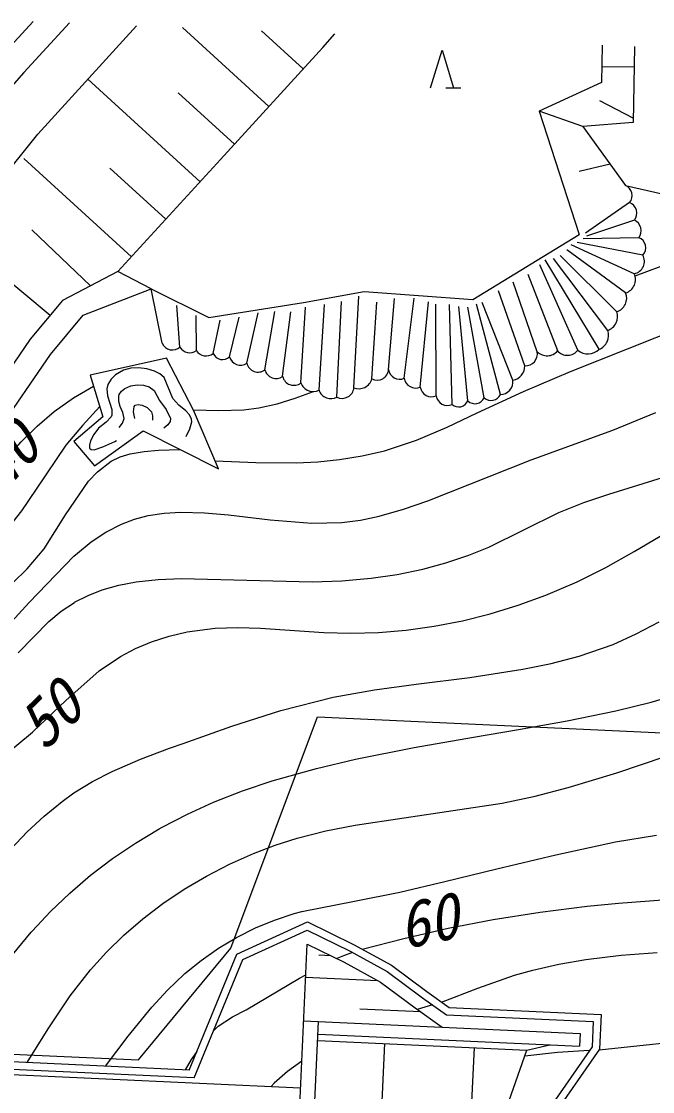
# Model space of a CAD drawing. Units: millimetres, scale not verified. Extents: x 40000 to 680000, y 20000 to 380000.
# Drawn here: x 374010 to 399089, y 292494 to 335051 of the extents above; entities that cross this region are included whole.
import ezdxf
from ezdxf.enums import TextEntityAlignment as Align

# ---------------------------------------------------------------- set-up
doc = ezdxf.new("R2010")
doc.units = ezdxf.units.MM
doc.header["$LTSCALE"] = 1000
doc.layers.add('M-BGD', color=7, linetype='Continuous', lineweight=25)
doc.layers.add('M-BMK-ROW', color=30, linetype='Continuous', lineweight=25)
doc.layers.add('M-BGD-HTXT', color=7, linetype='Continuous')
doc.styles.add('ＭＳ ゴシック', font='')
doc.styles.get('ＭＳ ゴシック').set_extended_font_data('MS Gothic')

# ---------------------------------------------------------------- blocks, each defined once
blk = doc.blocks.new('BUHIN240')
at = {"color": 7, "linetype": 'Continuous', "lineweight": 25}
blk.add_line((-721, -242), (-643, -837), dxfattribs=at)
blk.add_lwpolyline([(-800, 356), (744, 98), (-680, -551)], dxfattribs=at)

msp = doc.modelspace()

# ---------------------------------------------------------------- linework, layer by layer
at = {"layer": 'M-BGD'}
for p, q in [((373287, 333751), (374480, 335051)), ((375918, 334992), (374105, 333015)), ((374665, 330561), (378579, 334881)), ((383843, 331665), (380409, 334805)), ((385208, 333159), (383552, 334674)), ((385984, 334007), (386467, 334553)), ((397091, 334110), (397066, 332621)), ((381922, 329565), (385984, 334007)), ((398370, 334057), (398318, 331025)), ((398355, 333225), (397076, 333247)), ((374105, 333015), (370420, 328836)), ((381111, 328677), (376651, 332752)), ((397066, 332621), (394582, 331486)), ((382477, 330171), (380244, 332213)), ((398321, 331205), (396992, 331891)), ((396317, 330874), (394582, 331486)), ((394582, 331486), (396168, 326571)), ((398318, 331025), (396317, 330874)), ((396317, 330874), (398007, 328529)), ((365862, 319647), (374665, 330561)), ((378380, 325688), (374105, 329595)), ((377844, 325101), (381922, 329565)), ((379746, 327183), (377519, 329217)), ((397400, 329371), (396177, 329079)), ((398007, 328529), (401087, 327818)), ((398177, 327849), (396419, 326634)), ((398365, 327145), (396470, 326515)), ((375150, 323360), (371386, 326495)), ((376755, 324531), (374421, 326762)), ((391953, 323991), (396168, 326571)), ((398541, 326450), (396334, 326399)), ((398360, 325019), (395850, 326172)), ((398702, 325761), (396091, 326256)), ((396961, 322014), (394825, 325570)), ((397306, 322760), (395146, 325623)), ((397666, 323506), (395414, 325736)), ((398008, 324258), (395686, 325968)), ((396120, 321975), (394608, 325367)), ((377844, 325101), (375637, 323946)), ((379171, 324412), (377844, 325101)), ((395318, 321953), (394147, 324992)), ((376461, 323373), (379171, 324412)), ((379603, 322250), (379171, 324412)), ((379171, 324412), (381459, 323283)), ((385220, 323876), (387629, 324310)), ((387629, 324310), (391953, 323991)), ((394014, 321355), (392961, 324334)), ((394508, 321916), (393554, 324678)), ((375637, 323946), (374361, 322413)), ((381459, 323283), (385220, 323876)), ((386546, 320114), (386722, 323910)), ((387221, 320484), (387419, 324121)), ((387936, 320836), (388137, 323882)), ((388597, 321205), (388833, 324028)), ((389218, 320859), (389613, 324045)), ((389860, 320504), (390188, 323905)), ((393539, 320785), (392312, 323874)), ((380310, 322099), (380183, 323753)), ((382969, 321461), (383413, 323463)), ((383687, 321199), (384078, 323514)), ((384390, 320937), (384713, 323501)), ((385115, 320676), (385302, 323682)), ((385835, 320384), (386055, 323795)), ((390485, 320160), (390475, 323803)), ((391123, 319821), (391023, 323792)), ((391748, 319957), (391397, 323720)), ((392398, 320087), (391743, 323681)), ((393042, 320216), (392092, 323802)), ((375160, 321810), (376461, 323373)), ((380960, 321963), (380955, 323352)), ((381626, 321842), (381905, 323172)), ((382283, 321716), (382658, 323286)), ((374361, 322413), (372151, 319183)), ((372954, 318585), (375160, 321810)), ((379772, 321659), (376743, 320978)), ((380850, 319592), (379772, 321659)), ((376743, 320978), (377250, 319328)), ((377250, 319328), (376093, 318343)), ((381847, 317258), (380850, 319592)), ((376909, 317378), (378852, 318764)), ((378852, 318764), (381847, 317258)), ((376093, 318343), (376909, 317378)), ((382569, 297965), (385371, 299243)), ((385371, 299243), (387209, 298350)), ((382801, 297741), (385367, 298911)), ((385367, 298911), (387071, 298084)), ((385053, 291647), (385361, 298358)), ((385361, 298358), (386840, 297640)), ((387209, 298350), (388709, 297519)), ((380676, 293350), (382569, 297965)), ((386310, 297897), (385826, 297920)), ((387071, 298084), (388546, 297266)), ((380873, 293041), (382801, 297741)), ((386840, 297640), (388275, 296845)), ((388709, 297519), (390121, 296470)), ((388546, 297266), (389945, 296227)), ((388169, 296903), (385301, 297035)), ((388275, 296845), (389651, 295822)), ((389945, 296227), (390903, 295546)), ((390121, 296470), (391005, 295842)), ((389874, 295664), (387451, 295775)), ((389651, 295822), (390734, 295053)), ((390345, 295943), (389741, 295758)), ((391005, 295842), (397045, 295564)), ((390903, 295546), (396732, 295278)), ((397045, 295564), (396982, 294179)), ((384947, 276300), (385820, 295279)), ((385221, 295307), (396209, 294801)), ((396732, 295278), (396686, 294279)), ((385786, 294530), (394099, 294148)), ((385797, 294780), (396186, 294302)), ((396209, 294801), (396186, 294302)), ((380873, 293041), (357849, 294100)), ((380676, 293350), (357863, 294400)), ((388213, 289163), (388454, 294408)), ((391770, 288999), (392011, 294244)), ((396686, 294279), (392636, 288459)), ((396982, 294179), (392788, 288152)), ((393300, 291878), (394099, 294148)), ((394099, 294148), (395012, 294356)), ((371612, 293266), (385099, 292646))]:
    msp.add_line(p, q, dxfattribs=at)
for points in [[(398391, 324936), (401393, 326048), (402714, 326621), (404011, 327249), (405344, 327963), (406647, 328729), (408459, 329910), (409095, 330362), (409712, 330855), (410275, 331374), (410806, 331946), (411250, 332511), (411651, 333118), (411862, 333496)], [(381713, 317573), (383326, 317505), (384935, 317497), (385791, 317539), (386654, 317626), (387550, 317773), (388437, 317980), (389710, 318394), (390927, 318917), (392125, 319486), (393961, 320332), (395828, 321125), (400354, 322927)], [(380556, 318540), (380706, 318843), (380782, 319125), (380774, 319237), (380692, 319405), (380547, 319559), (380269, 319793), (380026, 320058), (379683, 320893), (379513, 321036), (379303, 321141), (378991, 321239), (378663, 321279), (378357, 321259), (378067, 321180), (377754, 320995), (377574, 320821), (377448, 320615), (377404, 320444), (377431, 320164), (377523, 319869), (377596, 319620), (377603, 319396), (377582, 319333), (377379, 319114), (377073, 318870), (376882, 318629), (376752, 318368), (376709, 318203), (376721, 318076), (376783, 318023), (376895, 318015), (377251, 318127), (377715, 318348), (377794, 318388)], [(365069, 310331), (365166, 310401), (367252, 311833), (369297, 313310), (370230, 314114), (371005, 314896), (371746, 315731), (372856, 317048), (374005, 318337), (374634, 318958), (375310, 319539), (376074, 320083), (376876, 320546)], [(377898, 318906), (378023, 319080), (378093, 319265), (378045, 319493), (377935, 319734), (377875, 319936), (377875, 320142), (377898, 320215), (377983, 320345), (378122, 320456), (378351, 320558), (378603, 320602), (378856, 320588), (379087, 320516), (379287, 320370), (379501, 319980), (379755, 319615), (379928, 319264), (379914, 319143), (379822, 319007), (379675, 318870)], [(380845, 319601), (381851, 319572), (382846, 319603), (383445, 319678), (384169, 319842), (384892, 320069), (385620, 320330)], [(377124, 319739), (376433, 318988), (375775, 318200), (374592, 316449), (374009, 315594), (373379, 314776), (372928, 314271), (372442, 313802), (371745, 313242), (371004, 312716), (368051, 310648), (366657, 309639), (365231, 308681), (364446, 308225), (363637, 307824), (363253, 307661), (362256, 307313), (361224, 307017), (361069, 306975)], [(378513, 319257), (378469, 319525), (378488, 319739), (378528, 319789), (378645, 319821), (378811, 319791), (379004, 319696), (379154, 319555), (379176, 319520), (379218, 319360), (379213, 319191)], [(372615, 310088), (374321, 311947), (376087, 313781), (376232, 313905), (376785, 314350), (377370, 314742), (377982, 315060), (378506, 315259), (379044, 315398), (379683, 315496), (380348, 315535), (381278, 315513), (382236, 315429), (383890, 315231), (385543, 315093), (386741, 315119), (387488, 315216), (388222, 315371), (389194, 315651), (390160, 315989), (394271, 317615), (397512, 318802), (399212, 319499)], [(360875, 305579), (362018, 305772), (363136, 306021), (363728, 306202), (364421, 306476), (365098, 306809), (365950, 307309), (366789, 307872), (369503, 309841), (371308, 311012), (373058, 312221), (373669, 312725), (374244, 313278), (374911, 314082), (375767, 315435), (376680, 316764), (377035, 317144), (377576, 317568), (377933, 317738), (378325, 317857), (378887, 317950), (379457, 317995), (380306, 318033)], [(373877, 309945), (375103, 311192), (375593, 311595), (376115, 311948), (376123, 311953), (376656, 312224), (377213, 312442), (377877, 312630), (378567, 312762), (379449, 312860), (380369, 312901), (385562, 312762), (386738, 312806), (387906, 312910), (388943, 313060), (389960, 313268), (390880, 313515), (391789, 313822), (392587, 314149), (395369, 315527), (396352, 315917), (397356, 316250), (399483, 316920)], [(373290, 305815), (374454, 306792), (374477, 306812), (375771, 308042), (377101, 309223), (377941, 309799), (378542, 310115), (379181, 310384), (379874, 310608), (380594, 310777), (381707, 310921), (382607, 310952), (383515, 310922), (386021, 310754), (387103, 310725), (388194, 310756), (389302, 310848), (390412, 311002), (391533, 311219), (392640, 311495), (393750, 311833), (394849, 312232), (396088, 312760), (397230, 313335), (398354, 313968), (400131, 315021)], [(373131, 301660), (374234, 302821), (374913, 303453), (375627, 304036), (376094, 304369), (376840, 304821), (377620, 305221), (378741, 305711), (379891, 306147), (380432, 306339), (382374, 307023), (384322, 307645), (386394, 308184), (388033, 308467), (389697, 308693), (391824, 308962), (393935, 309289), (395063, 309523), (396171, 309813), (397519, 310278), (398443, 310699), (399346, 311177)], [(373653, 297932), (374396, 298832), (374435, 298877), (375159, 299651), (375935, 300391), (376761, 301095), (377633, 301758), (378540, 302373), (379488, 302942), (379602, 303006), (380608, 303528), (381648, 304000), (382794, 304451), (383970, 304848), (384208, 304922), (385734, 305346), (387280, 305713), (389621, 306182), (391977, 306593), (393757, 306892), (395695, 307232), (397626, 307633), (399032, 307981), (400420, 308386)], [(374243, 293646), (375070, 294986), (375951, 296297), (376758, 297336), (377393, 298040), (378081, 298712), (378834, 299361), (379634, 299971), (380478, 300538), (381361, 301062), (382280, 301539), (383232, 301965), (384092, 302293), (384966, 302573), (386111, 302861), (387267, 303090), (393107, 303962), (394424, 304242), (395737, 304582), (397666, 305168), (399583, 305813)], [(377347, 293503), (378245, 294700), (379186, 295855), (379808, 296529), (380474, 297161), (380504, 297188), (381152, 297713), (381838, 298192), (382559, 298623), (383309, 299000), (384064, 299314), (384847, 299573), (385156, 299658), (387240, 300069), (389047, 300429), (390838, 300848), (392895, 301347), (395247, 301914), (397620, 302423), (399242, 302697)], [(387547, 298163), (389205, 298588), (390971, 298988), (392760, 299332), (394619, 299627), (396486, 299862), (397729, 299986), (401070, 300235)], [(387168, 298030), (386810, 297899), (386548, 297782)], [(390707, 296053), (392142, 296613), (393606, 297119), (394328, 297326), (395368, 297565), (396439, 297749), (397844, 297916), (399268, 298025)], [(381638, 294906), (381833, 295097), (382394, 295468), (382941, 295751), (385060, 297007), (385306, 297143)], [(380979, 294090), (380760, 293768), (380516, 293357)], [(396572, 294126), (395307, 294049), (394015, 293908)], [(396961, 294150), (399958, 294469)], [(385148, 293709), (384577, 293288), (384048, 292824), (383930, 292700)]]:
    msp.add_lwpolyline(points, dxfattribs=at)
for centre, radius, start, end in [((397844, 328127), 433, 320.1158, 68.0059), ((398005, 327426), 456, 322.022, 67.9261), ((398179, 326728), 456, 322.3726, 65.9387), ((398393, 326052), 424, 316.6321, 69.678), ((398267, 325511), 501, 280.6019, 29.9237), ((397859, 324782), 553, 286.7435, 25.2787), ((397505, 324039), 556, 286.7851, 22.6222), ((397115, 323312), 584, 289.0537, 19.416), ((396767, 322556), 575, 289.6176, 20.7358), ((380013, 322437), 450, 204.5602, 311.3707), ((380694, 322310), 438, 208.807, 307.4974), ((381349, 322211), 462, 212.5401, 306.7848), ((381999, 322016), 412, 204.9839, 313.4097), ((394032, 321838), 483, 267.843, 9.3652), ((394896, 322296), 543, 224.4033, 320.8771), ((395710, 322286), 514, 220.2178, 322.8493), ((396520, 322440), 613, 229.3253, 315.9951), ((382715, 321828), 446, 194.4514, 304.7307), ((383410, 321555), 451, 192.0694, 307.9051), ((393444, 321347), 570, 279.5629, 0.8516), ((384127, 321304), 452, 193.4228, 305.6226), ((384835, 321035), 456, 192.3994, 308.0269), ((388144, 321240), 455, 242.8053, 355.6086), ((389039, 321266), 445, 187.887, 293.7412), ((385605, 320849), 519, 199.4645, 296.3232), ((386760, 320523), 462, 242.2896, 355.157), ((387422, 320978), 534, 247.8354, 344.5324), ((389682, 320941), 471, 190.0215, 292.172), ((390308, 320578), 454, 189.3291, 292.9219), ((393042, 320717), 501, 269.96, 7.7591), ((386305, 320552), 500, 199.7262, 298.7205), ((390936, 320239), 458, 189.9689, 294.0383), ((392029, 320262), 414, 227.4045, 333.889), ((392671, 320385), 408, 228.4327, 335.5184), ((391386, 320117), 396, 228.3954, 336.2705)]:
    msp.add_arc(centre, radius, start, end, dxfattribs=at)
at = {"layer": 'M-BMK-ROW'}
for p, q in [((382330, 298200), (385770, 307392)), ((385770, 307392), (437715, 305001)), ((378668, 293754), (382330, 298200)), ((365906, 294341), (378668, 293754))]:
    msp.add_line(p, q, dxfattribs=at)

# ---------------------------------------------------------------- block references
at = {"layer": 'M-BGD', "rotation": 82.51266}
msp.add_blockref('BUHIN240', (390724, 333152), dxfattribs=at)

# ---------------------------------------------------------------- texts
at = {"layer": 'M-BGD', "style": 'ＭＳ ゴシック', "oblique": 15, "width": 0.95}
msp.add_text('40', height=1833, rotation=46.967, dxfattribs=at).set_placement((373694, 315924), align=Align.BOTTOM_LEFT)
at = {"layer": 'M-BGD-HTXT', "style": 'ＭＳ ゴシック', "oblique": 15, "width": 0.95}
for s, rotation, p in [('50', 44.009, (375303, 305600)), ('60', 12.283, (389312, 297607))]:
    msp.add_text(s, height=1833, rotation=rotation, dxfattribs=at).set_placement(p, align=Align.BOTTOM_LEFT)

doc.saveas('drawing.dxf')
